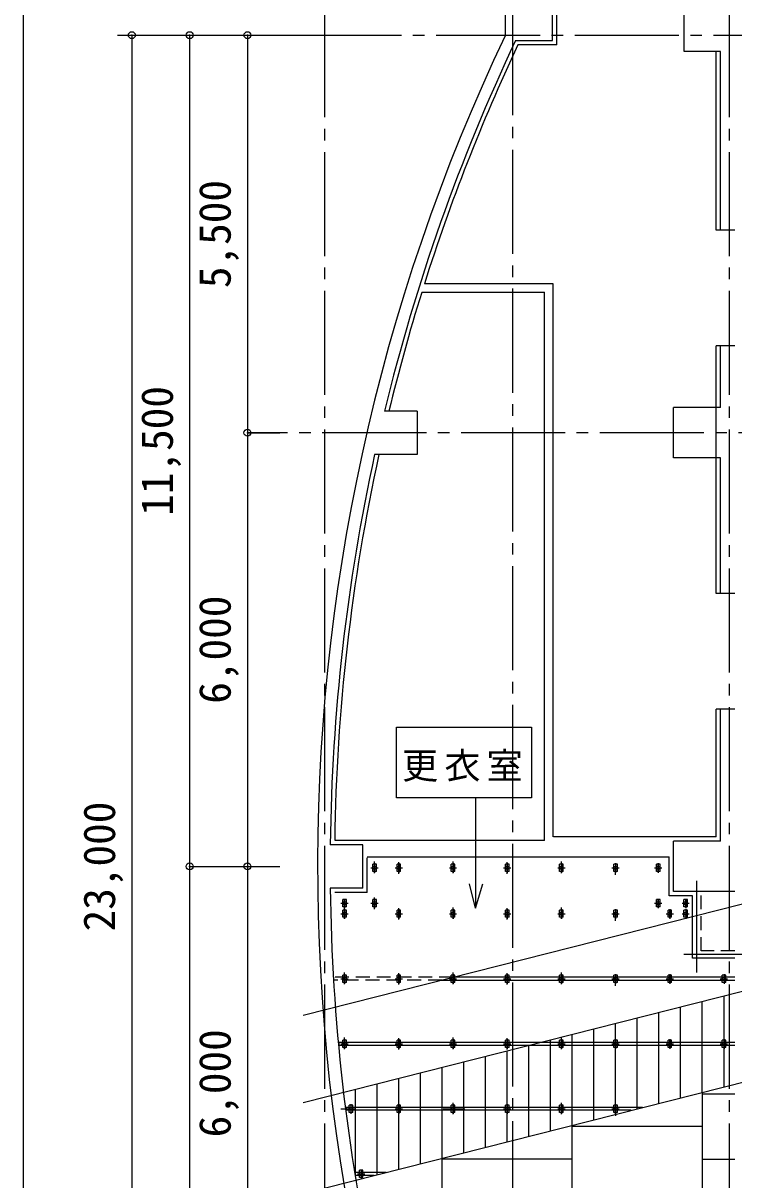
# Model space of a CAD drawing. Units: millimetres at full size, sheet at 1:160. Extents: x -33008 to 32992, y -23168 to 22812.
# Drawn here: x -33008 to -23172, y -1372 to 14632 of the extents above; entities that cross this region are included whole.
import ezdxf
from ezdxf.enums import TextEntityAlignment as Align

# ---------------------------------------------------------------- set-up
doc = ezdxf.new("R2010")
doc.units = ezdxf.units.MM
doc.header["$LTSCALE"] = 160
doc.header["$PDMODE"] = 32
doc.header["$PDSIZE"] = 96
for name, pattern in [('CHAIN2', [12, 9, -1, 1, -1]), ('DASHED1', [1.8, 1.2, -0.6]), ('DASHED3', [4, 3, -1])]:
    doc.linetypes.add(name, pattern=pattern)
for name, color, linetype in [('0-1_中線', 7, 'Continuous'), ('1-0_中心線', 7, 'CHAIN2'), ('1-1_中線', 7, 'Continuous'), ('1-2_太線１', 3, 'Continuous'), ('1-3_太線２', 5, 'Continuous'), ('1-5_寸法', 7, 'Continuous'), ('1-6_文字', 7, 'Continuous'), ('1-7_極太線', 6, 'Continuous'), ('F-1_中線', 7, 'Continuous')]:
    doc.layers.add(name, color=color, linetype=linetype)
doc.styles.add('ＭＳ ゴシック', font='')
doc.styles.get('ＭＳ ゴシック').set_extended_font_data('MS Gothic')

msp = doc.modelspace()

# ---------------------------------------------------------------- linework, layer by layer
at = {"layer": '0-1_中線'}
for p, q in [((-23858.3, 14240.5), (-23858.3, 15190.5)), ((-26333.3, 14465.5), (-26333.3, 15015.5)), ((-25623.3, 14330.5), (-25623.3, 15015.6)), ((-26194, 14390.5), (-25683.3, 14390.5)), ((-25623.3, 14330.5), (-26162.2, 14330.5)), ((-23358.3, 14240.5), (-23858.3, 14240.5)), ((-23418.3, 11765.5), (-23418.3, 14240.5)), ((-23358.3, 11765.5), (-23358.3, 14240.5)), ((-23158.3, 11765.5), (-23418.3, 11765.5)), ((-25793.3, 10905.5), (-27491.9, 10905.5)), ((-25673.3, 11025.5), (-27454.3, 11025.5)), ((-25793.3, 3325.5), (-25793.3, 10908.8)), ((-25673.3, 3375.5), (-25673.3, 11025.5)), ((-23418.3, 6740.5), (-23418.3, 10165.5)), ((-23158.3, 10165.5), (-23418.3, 10165.5)), ((-23358.3, 9315.5), (-23358.3, 10165.5)), ((-23358.3, 9315.5), (-24008.3, 9315.5)), ((-24008.3, 8615.5), (-24008.3, 9315.5)), ((-27555.4, 9265.5), (-28005.4, 9265.5)), ((-27555.4, 9265.5), (-27555.4, 8665.5)), ((-27555.4, 8665.5), (-28147.3, 8665.5)), ((-23358.3, 8615.5), (-24008.3, 8615.5)), ((-23358.3, 6740.5), (-23358.3, 8615.5)), ((-23158.3, 6740.5), (-23418.3, 6740.5)), ((-23418.3, 3375.5), (-23418.3, 5140.5)), ((-23158.3, 5140.5), (-23418.3, 5140.5)), ((-23358.3, 3315.5), (-23358.3, 5140.5)), ((-23418.3, 3375.5), (-25668.9, 3375.5)), ((-28308.3, 3265.5), (-28758.1, 3265.5)), ((-25793.3, 3325.5), (-28695.9, 3325.5)), ((-28308.3, 2665.5), (-28308.3, 3265.5)), ((-23358.3, 3315.5), (-24008.3, 3315.5)), ((-24008.3, 2615.5), (-24008.3, 3315.5)), ((-28248.3, 3095.5), (-24068.3, 3095.5)), ((-24068.3, 2555.5), (-24068.3, 3095.5)), ((-28308.3, 2665.5), (-28758.3, 2665.5)), ((-23158.3, 2615.5), (-24008.3, 2615.5)), ((-23743.3, 2555.5), (-24068.3, 2555.5)), ((-23743.3, 1695.5), (-23743.3, 2555.5)), ((-23055.7, 1745.5), (-23865.2, 1745.5)), ((-23158.3, 1695.5), (-23743.3, 1695.5))]:
    msp.add_line(p, q, dxfattribs=at)
at = {"layer": '0-1_中線', "linetype": 'DASHED3'}
for q in [(-28248.3, 3095.5), (-28695.8, 2605.5)]:
    msp.add_line((-28248.3, 2605.5), q, dxfattribs=at)
at = {"layer": '0-1_中線', "linetype": 'CHAIN2'}
msp.add_line((-23683.3, 1499), (-23683.3, 2765.5), dxfattribs=at)
at = {"layer": '0-1_中線', "linetype": 'DASHED1'}
for p, q in [((-23623.3, 1795.5), (-23623.3, 2615.5)), ((-23158.3, 1795.5), (-23623.3, 1795.5))]:
    msp.add_line(p, q, dxfattribs=at)
at = {"layer": '0-1_中線'}
msp.add_lwpolyline([(-25683.3, 14390.5), (-25683.3, 15015.5), (-26333.3, 15015.5)], dxfattribs=at)
for centre, start, end in [((-2200.6, 2965.5), 154.52071, 206.79237), ((-2025.6, 2965.5), 154.69864, 166.36909), ((-1965.6, 2965.5), 154.8408, 162.45207), ((-1965.6, 2965.5), 162.72162, 166.36909), ((-2025.6, 2965.5), 167.68876, 179.357), ((-1965.6, 2965.5), 167.68876, 179.22787), ((-2025.6, 2965.5), 180.64299, 192.31123)]:
    msp.add_arc(centre, 26732.7, start, end, dxfattribs=at)
at = {"layer": '1-0_中心線'}
for p, q in [((-28833.3, -11631.1), (-28833.3, 18400.4)), ((-23233.3, -11631.1), (-23233.3, 18400.4)), ((-26233.3, 16718.4), (-26233.3, -11631.1)), ((-31133.4, 14465.5), (10972.4, 14465.5)), ((10972.4, 8965.5), (-29903.4, 8965.5))]:
    msp.add_line(p, q, dxfattribs=at)
at = {"layer": '1-1_中線', "linetype": 'DASHED1'}
msp.add_line((-27058.3, 1430.5), (-28706.2, 1430.5), dxfattribs=at)
at = {"layer": '1-1_中線'}
for p, q in [((-27218.1, 1390.5), (-23158.3, 1390.5)), ((-23158.3, 1430.5), (-27060.2, 1430.5)), ((-28639.2, 531.3), (-28639.2, 490.5)), ((-23158.3, 530.5), (-28639.2, 530.5)), ((-28639.2, 490.5), (-23158.3, 490.5)), ((-28536.9, -368.7), (-28536.9, -409.5)), ((-24435.2, -369.5), (-28536.9, -369.5)), ((-24593.2, -409.5), (-28536.9, -409.5)), ((-28414.3, -1268.7), (-28414.3, -1309.5)), ((-27984.3, -1269.5), (-28414.3, -1269.5)), ((-28152.1, -1309.5), (-28414.1, -1309.5))]:
    msp.add_line(p, q, dxfattribs=at)
at = {"layer": '1-1_中線', "linetype": 'DASHED1'}
msp.add_lwpolyline([(-27212.5, 1390.5), (-28706.2, 1390.5), (-28706.2, 1430.5)], dxfattribs=at)
at = {"layer": '1-2_太線１'}
for p, q in [((-23308.3, -84.1), (-23308.3, 1173.7)), ((-23908.3, -236.1), (-23908.3, 1021.8)), ((-23608.3, -160.1), (-23608.3, 1097.7)), ((-24508.3, -388), (-24508.3, 869.8)), ((-24208.3, -312.1), (-24208.3, 945.8)), ((-25408.3, -616), (-25408.3, 641.9)), ((-25108.3, -239.4), (-25108.3, 717.8)), ((-24808.3, -464), (-24808.3, 793.8)), ((-26008.3, -767.9), (-26008.3, 489.9)), ((-25708.3, -691.9), (-25708.3, 565.9)), ((-26608.3, -919.9), (-26608.3, 337.9)), ((-26308.3, -843.9), (-26308.3, 413.9)), ((-27208.3, -1071.8), (-27208.3, 186)), ((-26908.3, -995.9), (-26908.3, 262)), ((-27808.3, -1223.8), (-27808.3, 34)), ((-27508.3, -1147.8), (-27508.3, 110)), ((-28408.3, -1289.5), (-28408.3, -117.9)), ((-28108.3, -1299.8), (-28108.3, -42)), ((-25108.3, -540), (-25108.3, -239.4))]:
    msp.add_line(p, q, dxfattribs=at)
at = {"layer": '1-3_太線２'}
for p, q in [((-28195.8, 2945.5), (-28094.8, 2945.5)), ((-28169.6, 2895.5), (-28169.6, 2995.5)), ((-28119.6, 2995.5), (-28169.6, 2995.5)), ((-28119.6, 2895.5), (-28169.6, 2895.5)), ((-28144.6, 2872.7), (-28144.6, 3030.9)), ((-28144.6, 3008.2), (-28144.6, 2875)), ((-28119.6, 2895.5), (-28119.6, 2995.5)), ((-27859.5, 2945.5), (-27758.6, 2945.5)), ((-27833.3, 2895.5), (-27833.3, 2995.5)), ((-27783.3, 2995.5), (-27833.3, 2995.5)), ((-27783.3, 2895.5), (-27833.3, 2895.5)), ((-27808.3, 2864.4), (-27808.3, 3022.6)), ((-27808.3, 3008.2), (-27808.3, 2875)), ((-27783.3, 2895.5), (-27783.3, 2995.5)), ((-27109.5, 2945.5), (-27008.6, 2945.5)), ((-27083.3, 2895.5), (-27083.3, 2995.5)), ((-27033.3, 2995.5), (-27083.3, 2995.5)), ((-27033.3, 2895.5), (-27083.3, 2895.5)), ((-27058.3, 2872.7), (-27058.3, 3030.9)), ((-27058.3, 3008.2), (-27058.3, 2875)), ((-27033.3, 2895.5), (-27033.3, 2995.5)), ((-26359.5, 2945.5), (-26258.6, 2945.5)), ((-26333.3, 2895.5), (-26333.3, 2995.5)), ((-26283.3, 2995.5), (-26333.3, 2995.5)), ((-26283.3, 2895.5), (-26333.3, 2895.5)), ((-26308.3, 2864.4), (-26308.3, 3022.6)), ((-26308.3, 3008.2), (-26308.3, 2875)), ((-26283.3, 2895.5), (-26283.3, 2995.5)), ((-25609.5, 2945.5), (-25508.6, 2945.5)), ((-25583.3, 2895.5), (-25583.3, 2995.5)), ((-25533.3, 2995.5), (-25583.3, 2995.5)), ((-25533.3, 2895.5), (-25583.3, 2895.5)), ((-25558.3, 2872.7), (-25558.3, 3030.9)), ((-25558.3, 3008.2), (-25558.3, 2875)), ((-25533.3, 2895.5), (-25533.3, 2995.5)), ((-24859.5, 2945.5), (-24758.6, 2945.5)), ((-24833.3, 2895.5), (-24833.3, 2995.5)), ((-24783.3, 2995.5), (-24833.3, 2995.5)), ((-24783.3, 2895.5), (-24833.3, 2895.5)), ((-24808.3, 3008.2), (-24808.3, 2875)), ((-24808.3, 2847.8), (-24808.3, 2945.5)), ((-24783.3, 2895.5), (-24783.3, 2995.5)), ((-24269.5, 2945.5), (-24168.6, 2945.5)), ((-24243.3, 2895.5), (-24243.3, 2995.5)), ((-24193.3, 2995.5), (-24243.3, 2995.5)), ((-24193.3, 2895.5), (-24243.3, 2895.5)), ((-24218.3, 3008.2), (-24218.3, 2875)), ((-24218.3, 2885.2), (-24218.3, 2997.6)), ((-24193.3, 2895.5), (-24193.3, 2995.5)), ((-28609.5, 2455.5), (-28508.6, 2455.5)), ((-28583.3, 2405.5), (-28583.3, 2505.5)), ((-28533.3, 2505.5), (-28583.3, 2505.5)), ((-28533.3, 2405.5), (-28583.3, 2405.5)), ((-28558.3, 2518.2), (-28558.3, 2385)), ((-28558.3, 2395.2), (-28558.3, 2507.6)), ((-28533.3, 2405.5), (-28533.3, 2505.5)), ((-28195.8, 2455.5), (-28094.8, 2455.5)), ((-28169.6, 2405.5), (-28169.6, 2505.5)), ((-28119.6, 2505.5), (-28169.6, 2505.5)), ((-28119.6, 2405.5), (-28169.6, 2405.5)), ((-28144.6, 2374.4), (-28144.6, 2532.6)), ((-28144.6, 2518.2), (-28144.6, 2385)), ((-28119.6, 2405.5), (-28119.6, 2505.5)), ((-24269.5, 2455.5), (-24168.6, 2455.5)), ((-24243.3, 2405.5), (-24243.3, 2505.5)), ((-24193.3, 2505.5), (-24243.3, 2505.5)), ((-24193.3, 2405.5), (-24243.3, 2405.5)), ((-24218.3, 2518.2), (-24218.3, 2385)), ((-24218.3, 2395.2), (-24218.3, 2507.6)), ((-24193.3, 2405.5), (-24193.3, 2505.5)), ((-23889.1, 2455.5), (-23788.2, 2455.5)), ((-23863, 2405.5), (-23863, 2505.5)), ((-23813, 2505.5), (-23863, 2505.5)), ((-23813, 2405.5), (-23863, 2405.5)), ((-23838, 2518.2), (-23838, 2385)), ((-23838, 2395.2), (-23838, 2507.6)), ((-23813, 2405.5), (-23813, 2505.5)), ((-28609.5, 2310.5), (-28508.6, 2310.5)), ((-28583.3, 2260.5), (-28583.3, 2360.5)), ((-28533.3, 2360.5), (-28583.3, 2360.5)), ((-28533.3, 2260.5), (-28583.3, 2260.5)), ((-28558.3, 2237.7), (-28558.3, 2395.9)), ((-28558.3, 2373.2), (-28558.3, 2240)), ((-28533.3, 2260.5), (-28533.3, 2360.5)), ((-27859.5, 2310.5), (-27758.6, 2310.5)), ((-27833.3, 2260.5), (-27833.3, 2360.5)), ((-27783.3, 2360.5), (-27833.3, 2360.5)), ((-27783.3, 2260.5), (-27833.3, 2260.5)), ((-27808.3, 2229.4), (-27808.3, 2387.6)), ((-27808.3, 2373.2), (-27808.3, 2240)), ((-27783.3, 2260.5), (-27783.3, 2360.5)), ((-27109.5, 2310.5), (-27008.6, 2310.5)), ((-27083.3, 2260.5), (-27083.3, 2360.5)), ((-27033.3, 2360.5), (-27083.3, 2360.5)), ((-27033.3, 2260.5), (-27083.3, 2260.5)), ((-27058.3, 2237.7), (-27058.3, 2395.9)), ((-27058.3, 2373.2), (-27058.3, 2240)), ((-27033.3, 2260.5), (-27033.3, 2360.5)), ((-26359.5, 2310.5), (-26258.6, 2310.5)), ((-26333.3, 2260.5), (-26333.3, 2360.5)), ((-26283.3, 2360.5), (-26333.3, 2360.5)), ((-26283.3, 2260.5), (-26333.3, 2260.5)), ((-26308.3, 2229.4), (-26308.3, 2387.6)), ((-26308.3, 2373.2), (-26308.3, 2240)), ((-26283.3, 2260.5), (-26283.3, 2360.5)), ((-25609.5, 2310.5), (-25508.6, 2310.5)), ((-25583.3, 2260.5), (-25583.3, 2360.5)), ((-25533.3, 2360.5), (-25583.3, 2360.5)), ((-25533.3, 2260.5), (-25583.3, 2260.5)), ((-25558.3, 2237.7), (-25558.3, 2395.9)), ((-25558.3, 2373.2), (-25558.3, 2240)), ((-25533.3, 2260.5), (-25533.3, 2360.5)), ((-24859.5, 2310.5), (-24758.6, 2310.5)), ((-24833.3, 2260.5), (-24833.3, 2360.5)), ((-24783.3, 2360.5), (-24833.3, 2360.5)), ((-24783.3, 2260.5), (-24833.3, 2260.5)), ((-24808.3, 2373.2), (-24808.3, 2240)), ((-24808.3, 2212.8), (-24808.3, 2310.5)), ((-24783.3, 2260.5), (-24783.3, 2360.5)), ((-24109.5, 2310.5), (-24008.6, 2310.5)), ((-24083.3, 2260.5), (-24083.3, 2360.5)), ((-24033.3, 2360.5), (-24083.3, 2360.5)), ((-24033.3, 2260.5), (-24083.3, 2260.5)), ((-24058.3, 2373.2), (-24058.3, 2240)), ((-24058.3, 2250.2), (-24058.3, 2362.6)), ((-24033.3, 2260.5), (-24033.3, 2360.5)), ((-23889.1, 2310.5), (-23788.2, 2310.5)), ((-23863, 2260.5), (-23863, 2360.5)), ((-23813, 2360.5), (-23863, 2360.5)), ((-23813, 2260.5), (-23863, 2260.5)), ((-23838, 2373.2), (-23838, 2240)), ((-23813, 2260.5), (-23813, 2360.5)), ((-28583.3, 1360.5), (-28583.3, 1460.5)), ((-28533.3, 1460.5), (-28583.3, 1460.5)), ((-28558.3, 1337.7), (-28558.3, 1495.9)), ((-28558.3, 1473.2), (-28558.3, 1340)), ((-28533.3, 1360.5), (-28533.3, 1460.5)), ((-27833.3, 1360.5), (-27833.3, 1460.5)), ((-27783.3, 1460.5), (-27833.3, 1460.5)), ((-27808.3, 1329.4), (-27808.3, 1487.6)), ((-27808.3, 1473.2), (-27808.3, 1340)), ((-27783.3, 1360.5), (-27783.3, 1460.5)), ((-27083.3, 1360.5), (-27083.3, 1460.5)), ((-27033.3, 1460.5), (-27083.3, 1460.5)), ((-27058.3, 1337.7), (-27058.3, 1495.9)), ((-27058.3, 1473.2), (-27058.3, 1340)), ((-27033.3, 1360.5), (-27033.3, 1460.5)), ((-26333.3, 1360.5), (-26333.3, 1460.5)), ((-26283.3, 1460.5), (-26333.3, 1460.5)), ((-26308.3, 1329.4), (-26308.3, 1487.6)), ((-26308.3, 1473.2), (-26308.3, 1340)), ((-26283.3, 1360.5), (-26283.3, 1460.5)), ((-25583.3, 1360.5), (-25583.3, 1460.5)), ((-25533.3, 1460.5), (-25583.3, 1460.5)), ((-25558.3, 1337.7), (-25558.3, 1495.9)), ((-25558.3, 1473.2), (-25558.3, 1340)), ((-25533.3, 1360.5), (-25533.3, 1460.5)), ((-24833.3, 1360.5), (-24833.3, 1460.5)), ((-24783.3, 1460.5), (-24833.3, 1460.5)), ((-24808.3, 1473.2), (-24808.3, 1340)), ((-24783.3, 1360.5), (-24783.3, 1460.5)), ((-24083.3, 1360.5), (-24083.3, 1460.5)), ((-24033.3, 1460.5), (-24083.3, 1460.5)), ((-24058.3, 1473.2), (-24058.3, 1340)), ((-24058.3, 1350.2), (-24058.3, 1462.6)), ((-24033.3, 1360.5), (-24033.3, 1460.5)), ((-23333.3, 1360.5), (-23333.3, 1460.5)), ((-23283.3, 1460.5), (-23333.3, 1460.5)), ((-23308.3, 1473.2), (-23308.3, 1340)), ((-23283.3, 1360.5), (-23283.3, 1460.5)), ((-28609.5, 1410.5), (-28508.6, 1410.5)), ((-28533.3, 1360.5), (-28583.3, 1360.5)), ((-27859.5, 1410.5), (-27758.6, 1410.5)), ((-27783.3, 1360.5), (-27833.3, 1360.5)), ((-27109.5, 1410.5), (-27008.6, 1410.5)), ((-27033.3, 1360.5), (-27083.3, 1360.5)), ((-26359.5, 1410.5), (-26258.6, 1410.5)), ((-26283.3, 1360.5), (-26333.3, 1360.5)), ((-25609.5, 1410.5), (-25508.6, 1410.5)), ((-25533.3, 1360.5), (-25583.3, 1360.5)), ((-24859.5, 1410.5), (-24758.6, 1410.5)), ((-24783.3, 1360.5), (-24833.3, 1360.5)), ((-24808.3, 1312.8), (-24808.3, 1410.5)), ((-24109.5, 1410.5), (-24008.6, 1410.5)), ((-24033.3, 1360.5), (-24083.3, 1360.5)), ((-23359.5, 1410.5), (-23258.6, 1410.5)), ((-23283.3, 1360.5), (-23333.3, 1360.5)), ((-28609.5, 510.5), (-28508.6, 510.5)), ((-28583.3, 460.5), (-28583.3, 560.5)), ((-28533.3, 560.5), (-28583.3, 560.5)), ((-28558.3, 437.7), (-28558.3, 595.9)), ((-28558.3, 573.2), (-28558.3, 440)), ((-28533.3, 460.5), (-28533.3, 560.5)), ((-27859.5, 510.5), (-27758.6, 510.5)), ((-27833.3, 460.5), (-27833.3, 560.5)), ((-27783.3, 560.5), (-27833.3, 560.5)), ((-27808.3, 429.4), (-27808.3, 587.6)), ((-27808.3, 573.2), (-27808.3, 440)), ((-27783.3, 460.5), (-27783.3, 560.5)), ((-27109.5, 510.5), (-27008.6, 510.5)), ((-27083.3, 460.5), (-27083.3, 560.5)), ((-27033.3, 560.5), (-27083.3, 560.5)), ((-27058.3, 437.7), (-27058.3, 595.9)), ((-27058.3, 573.2), (-27058.3, 440)), ((-27033.3, 460.5), (-27033.3, 560.5)), ((-26359.5, 510.5), (-26258.6, 510.5)), ((-26333.3, 460.5), (-26333.3, 560.5)), ((-26283.3, 560.5), (-26333.3, 560.5)), ((-26308.3, 429.4), (-26308.3, 587.6)), ((-26308.3, 573.2), (-26308.3, 440)), ((-26283.3, 460.5), (-26283.3, 560.5)), ((-25609.5, 510.5), (-25508.6, 510.5)), ((-25583.3, 460.5), (-25583.3, 560.5)), ((-25533.3, 560.5), (-25583.3, 560.5)), ((-25558.3, 437.7), (-25558.3, 595.9)), ((-25558.3, 573.2), (-25558.3, 440)), ((-25533.3, 460.5), (-25533.3, 560.5)), ((-24859.5, 510.5), (-24758.6, 510.5)), ((-24833.3, 460.5), (-24833.3, 560.5)), ((-24783.3, 560.5), (-24833.3, 560.5)), ((-24808.3, 573.2), (-24808.3, 440)), ((-24808.3, 412.8), (-24808.3, 510.5)), ((-24783.3, 460.5), (-24783.3, 560.5)), ((-24109.5, 510.5), (-24008.6, 510.5)), ((-24083.3, 460.5), (-24083.3, 560.5)), ((-24033.3, 560.5), (-24083.3, 560.5)), ((-24058.3, 573.2), (-24058.3, 440)), ((-24058.3, 450.2), (-24058.3, 562.6)), ((-24033.3, 460.5), (-24033.3, 560.5)), ((-23359.5, 510.5), (-23258.6, 510.5)), ((-23333.3, 460.5), (-23333.3, 560.5)), ((-23283.3, 560.5), (-23333.3, 560.5)), ((-23308.3, 573.2), (-23308.3, 440)), ((-23283.3, 460.5), (-23283.3, 560.5)), ((-28533.3, 460.5), (-28583.3, 460.5)), ((-27783.3, 460.5), (-27833.3, 460.5)), ((-27033.3, 460.5), (-27083.3, 460.5)), ((-26283.3, 460.5), (-26333.3, 460.5)), ((-25533.3, 460.5), (-25583.3, 460.5)), ((-24783.3, 460.5), (-24833.3, 460.5)), ((-24033.3, 460.5), (-24083.3, 460.5)), ((-23283.3, 460.5), (-23333.3, 460.5)), ((-27808.3, -470.6), (-27808.3, -312.4)), ((-27058.3, -462.3), (-27058.3, -304.1)), ((-26308.3, -470.6), (-26308.3, -312.4)), ((-25558.3, -462.3), (-25558.3, -304.1)), ((-28609.5, -389.5), (-28508.6, -389.5)), ((-28522.3, -389.5), (-28421.4, -389.5)), ((-28496.1, -439.5), (-28496.1, -339.5)), ((-28446.1, -339.5), (-28496.1, -339.5)), ((-28446.1, -439.5), (-28496.1, -439.5)), ((-28471.1, -326.8), (-28471.1, -460)), ((-28446.1, -439.5), (-28446.1, -339.5)), ((-27859.5, -389.5), (-27758.6, -389.5)), ((-27833.3, -439.5), (-27833.3, -339.5)), ((-27783.3, -339.5), (-27833.3, -339.5)), ((-27783.3, -439.5), (-27833.3, -439.5)), ((-27808.3, -326.8), (-27808.3, -460)), ((-27783.3, -439.5), (-27783.3, -339.5)), ((-27196, -389.5), (-26896.3, -389.5)), ((-27109.5, -389.5), (-27008.6, -389.5)), ((-27083.3, -439.5), (-27083.3, -339.5)), ((-27033.3, -339.5), (-27083.3, -339.5)), ((-27033.3, -439.5), (-27083.3, -439.5)), ((-27058.3, -326.8), (-27058.3, -460)), ((-27033.3, -439.5), (-27033.3, -339.5)), ((-26359.5, -389.5), (-26258.6, -389.5)), ((-26333.3, -439.5), (-26333.3, -339.5)), ((-26283.3, -339.5), (-26333.3, -339.5)), ((-26283.3, -439.5), (-26333.3, -439.5)), ((-26308.3, -326.8), (-26308.3, -460)), ((-26283.3, -439.5), (-26283.3, -339.5)), ((-25609.5, -389.5), (-25508.6, -389.5)), ((-25583.3, -439.5), (-25583.3, -339.5)), ((-25533.3, -339.5), (-25583.3, -339.5)), ((-25533.3, -439.5), (-25583.3, -439.5)), ((-25558.3, -326.8), (-25558.3, -460)), ((-25533.3, -439.5), (-25533.3, -339.5)), ((-24859.5, -389.5), (-24758.6, -389.5)), ((-24833.3, -439.5), (-24833.3, -339.5)), ((-24783.3, -339.5), (-24833.3, -339.5)), ((-24783.3, -439.5), (-24833.3, -439.5)), ((-24808.3, -326.8), (-24808.3, -460)), ((-24808.3, -464), (-24808.3, -389.5)), ((-24783.3, -439.5), (-24783.3, -339.5)), ((-28354.6, -1339.5), (-28354.6, -1239.5)), ((-28304.6, -1239.5), (-28354.6, -1239.5)), ((-28329.6, -1226.8), (-28329.6, -1360)), ((-28304.6, -1339.5), (-28304.6, -1239.5)), ((-28380.8, -1289.5), (-28279.9, -1289.5)), ((-28304.6, -1339.5), (-28354.6, -1339.5))]:
    msp.add_line(p, q, dxfattribs=at)
at = {"layer": '1-3_太線２', "linetype": 'DASHED1'}
msp.add_line((-24808.3, -464), (-24808.3, -487.2), dxfattribs=at)
at = {"layer": '1-3_太線２'}
for centre in [(-28144.6, 2945.5), (-27808.3, 2945.5), (-27058.3, 2945.5), (-26308.3, 2945.5), (-25558.3, 2945.5), (-24808.3, 2945.5), (-24218.3, 2945.5), (-28558.3, 2455.5), (-28144.6, 2455.5), (-24218.3, 2455.5), (-23838, 2455.5), (-28558.3, 2310.5), (-27808.3, 2310.5), (-27058.3, 2310.5), (-26308.3, 2310.5), (-25558.3, 2310.5), (-24808.3, 2310.5), (-24058.3, 2310.5), (-23838, 2310.5), (-28558.3, 1410.5), (-27808.3, 1410.5), (-27058.3, 1410.5), (-26308.3, 1410.5), (-25558.3, 1410.5), (-24808.3, 1410.5), (-24058.3, 1410.5), (-23308.3, 1410.5), (-28558.3, 510.5), (-27808.3, 510.5), (-27058.3, 510.5), (-26308.3, 510.5), (-25558.3, 510.5), (-24808.3, 510.5), (-24058.3, 510.5), (-23308.3, 510.5), (-28471.1, -389.5), (-27808.3, -389.5), (-27058.3, -389.5), (-26308.3, -389.5), (-25558.3, -389.5), (-24808.3, -389.5), (-28329.6, -1289.5)]:
    msp.add_circle(centre, 24.7, dxfattribs=at)
at = {"layer": '1-5_寸法'}
for p, q in [((-31703.4, 14465.5), (-30703.4, 14465.5)), ((-31503.4, 14465.5), (-31503.4, -8534.5)), ((-30703.4, 14465.5), (-30703.4, 2965.5)), ((-30703.4, 14465.5), (-29903.4, 14465.5)), ((-29903.4, 14465.5), (-29903.4, 8965.5)), ((-29903.4, 14465.5), (-29033.3, 14465.5)), ((-29903.4, 8965.5), (-29455.5, 8965.5)), ((-29903.4, 8965.5), (-29903.4, 2965.5)), ((-30703.4, 2965.5), (-30703.4, -8534.5)), ((-30703.4, 2965.5), (-29903.4, 2965.5)), ((-29903.4, 2965.5), (-29455.5, 2965.5)), ((-29903.4, 2965.5), (-29903.4, -3034.5))]:
    msp.add_line(p, q, dxfattribs=at)
for p in [(-31503.4, 14465.5), (-30703.4, 14465.5), (-29903.4, 14465.5), (-29903.4, 8965.5), (-30703.4, 2965.5), (-29903.4, 2965.5)]:
    msp.add_point(p, dxfattribs=at)
at = {"layer": '1-6_文字'}
for p, q in [((-27839.5, 4892.3), (-25971.1, 4892.3)), ((-27839.5, 3912.6), (-27839.5, 4892.3)), ((-25971.1, 4892.3), (-25971.1, 3912.6)), ((-25971.1, 3912.6), (-27839.5, 3912.6)), ((-26745.4, 3912.6), (-26745.4, 2389.1)), ((-26745.4, 2389.1), (-26828.7, 2722)), ((-26745.4, 2389.1), (-26645.6, 2722)), ((-29131.7, 905.8), (-23054.4, 2445)), ((-29131.7, -301.1), (-23054.4, 1238)), ((-28840.8, -1485.3), (-22956.3, 5))]:
    msp.add_line(p, q, dxfattribs=at)
at = {"layer": '1-7_極太線'}
for p, q in [((-23608.3, -160.1), (-23608.3, -1680.5)), ((-23158.3, -184.5), (-23608.3, -184.5)), ((-25408.3, -2136.3), (-25408.3, -616)), ((-23608.3, -634.5), (-25408.3, -634.5)), ((-27208.3, -2592.2), (-27208.3, -1071.8)), ((-25408.3, -1084.5), (-27208.3, -1084.5)), ((-23608.3, -1084.5), (-23158.3, -1084.5))]:
    msp.add_line(p, q, dxfattribs=at)
at = {"layer": 'F-1_中線'}
msp.add_line((-33008, 22812), (-33008, -22788), dxfattribs=at)

# ---------------------------------------------------------------- texts
at = {"layer": '1-5_寸法', "style": 'ＭＳ ゴシック'}
for s, p in [('5,500', (-30003.4, 10965.5)), ('11,500', (-30803.4, 7815.5)), ('6,000', (-30003.4, 5215.5)), ('23,000', (-31603.4, 2065.5)), ('6,000', (-30003.4, -784.5))]:
    msp.add_text(s, height=439.9, rotation=90, dxfattribs=at).set_placement(p, align=Align.BOTTOM_LEFT)
at = {"layer": '1-6_文字', "insert": (-27764.1, 4135.3), "char_height": 366.6, "attachment_point": 7, "style": 'ＭＳ ゴシック'}
msp.add_mtext('\\T1.17;更衣室', dxfattribs=at)

doc.saveas('drawing.dxf')
